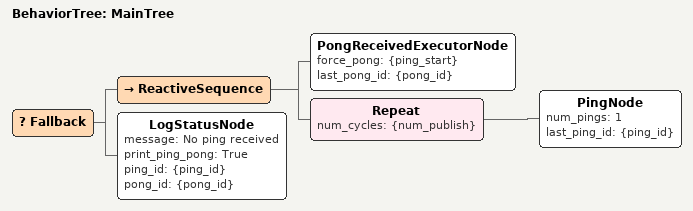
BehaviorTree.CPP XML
<root BTCPP_format="4">
    <BehaviorTree ID="MainTree">
        <Fallback>
            <ReactiveSequence>
                <PongReceivedExecutorNode force_pong="{ping_start}" last_pong_id="{pong_id}"/>
                <Repeat num_cycles="{num_publish}">
                    <PingNode num_pings="1" last_ping_id="{ping_id}"/>
                </Repeat>
            </ReactiveSequence>
            <LogStatusNode message="No ping received" print_ping_pong="True" ping_id="{ping_id}" pong_id="{pong_id}"/>
        </Fallback>
    </BehaviorTree>
</root>
